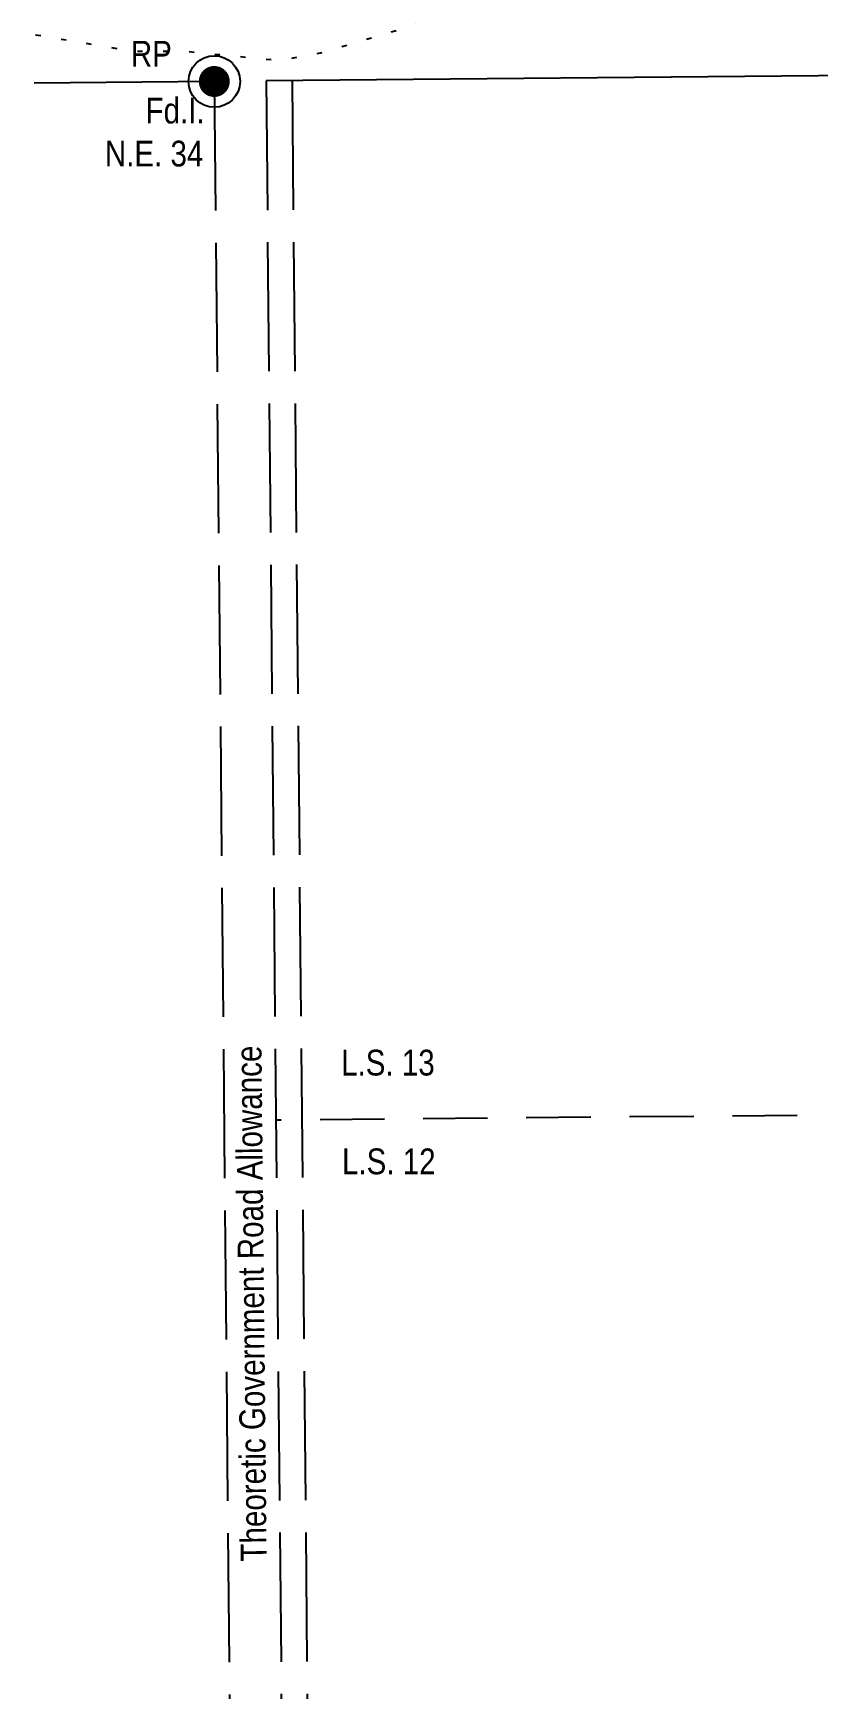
# Model space of a CAD drawing. Extents: x 538089 to 546766, y 6046620 to 6052605.
# Drawn here: x 543865 to 544169, y 6048619 to 6049261 of the extents above; entities that cross this region are included whole.
import ezdxf

# ---------------------------------------------------------------- set-up
doc = ezdxf.new("R2010")
doc.units = 0
doc.header["$LTSCALE"] = 5
for name, pattern in [('foc-LSD', [8, 5, -3]), ('foc-UNSURVEYED', [12.5, 10, -2.5]), ('foc-WHEELTRACKS', [2, 0.4, -1.6])]:
    doc.linetypes.add(name, pattern=pattern)
for name, color, linetype in [('35', 37, 'Continuous'), ('L-MON', 1, 'Continuous'), ('L-ROAD-T', 7, 'Continuous'), ('L-SEC', 7, 'Continuous'), ('L-SECTION-LSD', 7, 'foc-LSD'), ('L-USEC', 7, 'foc-UNSURVEYED'), ('T-WATER-P3', 160, 'foc-WHEELTRACKS')]:
    doc.layers.add(name, color=color, linetype=linetype)
doc.styles.add('100L', font='ARIALN.TTF', dxfattribs={"height": 11})
doc.styles.add('80', font='ARIALN.TTF', dxfattribs={"height": 10})
doc.styles.add('80L', font='ARIALN.TTF', dxfattribs={"height": 10})

# ---------------------------------------------------------------- blocks, each defined once
blk = doc.blocks.new('fdia')
at = {"color": 255, "const_width": 1}
blk.add_lwpolyline([(-0.5, 0, 1), (0.5, 0, 1)], format="xyb", close=True, dxfattribs=at)
blk = doc.blocks.new('Fdiaa')
blk.add_blockref('fdia', (0, 0))
blk = doc.blocks.new('fdib')
at = {"color": 1, "const_width": 1.6}
blk.add_lwpolyline([(-0.4, 0, 1), (0.4, 0, 1)], format="xyb", close=True, dxfattribs=at)
at = {"color": 1}
blk.add_circle((0, 0), 0.8, dxfattribs=at)
blk = doc.blocks.new('Fdibb')
blk.add_blockref('fdib', (0, 0))
blk = doc.blocks.new('fdicc')
for name in ['Fdibb', 'Fdiaa']:
    blk.add_blockref(name, (0, 0))
blk = doc.blocks.new('FDI')
blk.add_blockref('fdicc', (0, 0))
blk = doc.blocks.new('RP')
at = {"layer": '35', "color": 3}
blk.add_circle((0, 0), 10, dxfattribs=at)
at = {"layer": '35', "color": 3, "style": '80'}
blk.add_attdef('RP_001', (-32.36, 5.75), '', height=10, dxfattribs=at)

msp = doc.modelspace()

# ---------------------------------------------------------------- linework, layer by layer
at = {"layer": 'L-SEC'}
msp.add_line((544758.901, 6049249.908), (543955.039, 6049242.477), dxfattribs=at)
msp.add_lwpolyline([(543934.93, 6049242.288), (543934.93, 6049242.288), (543865.091, 6049241.665)], dxfattribs=at)
at = {"layer": 'L-USEC'}
for p, q in [((543934.93, 6049242.288), (543942.509, 6048437.595)), ((543955.039, 6049242.477), (543962.617, 6048437.784)), ((543965.093, 6049242.572), (543972.672, 6048437.879))]:
    msp.add_line(p, q, dxfattribs=at)
at = {"layer": 'T-WATER-P3', "flags": 128}
msp.add_lwpolyline([(544454.285, 6049681.998), (544445.824, 6049653.709), (544438.652, 6049640.365), (544412.566, 6049607.446), (544389.511, 6049572.172), (544362.019, 6049540.046), (544345.242, 6049517.722), (544312.863, 6049488.015), (544284.007, 6049457.045), (544247.592, 6049431.038), (544215.131, 6049403.669), (544202.944, 6049396.404), (544130.705, 6049369.29), (544117.744, 6049361.875), (544097.189, 6049342.727), (544061.887, 6049314.175), (544031.778, 6049281.238), (544021.434, 6049271.214), (544010.164, 6049263.316), (543977.222, 6049253.538), (543960.21, 6049250.307), (543924.163, 6049253.873), (543903.674, 6049253.889), (543864.681, 6049260.421)], dxfattribs=at)

# ---------------------------------------------------------------- block references
at = {"layer": '35', "color": 6, "xscale": 0.99947887, "yscale": 0.99947887, "zscale": 0.99947887}
msp.add_blockref('RP', (543934.93, 6049242.288), dxfattribs=at).add_auto_attribs({'RP_001': 'RP'})
at = {"layer": 'L-MON', "xscale": 4.999999999999984, "yscale": 4.999999999999984, "zscale": 4.999999999999984}
msp.add_blockref('FDI', (543934.93, 6049242.288), dxfattribs=at)

# ---------------------------------------------------------------- texts
at = {"layer": 'L-MON', "insert": (543891.55, 6049236.004), "char_height": 9.98954, "attachment_point": 1, "style": '80L'}
msp.add_mtext_dynamic_manual_height_columns('\\pi16.76;Fd.I.\\P\\pi0.97132;N.E. 34', width=37.72002, gutter_width=49.974, heights=[0], dxfattribs=at)
at = {"layer": 'L-SECTION-LSD', "char_height": 9.99466, "attachment_point": 1, "style": '100L', "bg_fill": 3, "box_fill_scale": 1.5, "bg_fill_color": 256, "bg_fill_transparency": 0}
for s, width, insert in [('\\pi1.9074;L.S. 13', 36.83422, (543982.205, 6048867.125)), ('\\pi2.2463;L.S. 12', 37.11172, (543982.205, 6048828.861))]:
    msp.add_mtext_dynamic_manual_height_columns(s, width=width, gutter_width=55, heights=[0], dxfattribs=dict(at, insert=insert))

# ---------------------------------------------------------------- next in the draw order: texts
at = {"layer": 'L-ROAD-T', "insert": (543944.214, 6048768.697), "char_height": 10, "width": 200.63581, "attachment_point": 2, "rotation": 90.576389, "style": '80L', "bg_fill": 3, "box_fill_scale": 1.15, "bg_fill_color": 256, "bg_fill_true_color": 256, "bg_fill_transparency": 0}
msp.add_mtext('Theoretic Government Road Allowance', dxfattribs=at)

# ---------------------------------------------------------------- next in the draw order: linework, layer by layer
at = {"layer": 'L-SECTION-LSD', "flags": 128}
msp.add_lwpolyline([(544360.91, 6048843.444), (543958.727, 6048839.855)], dxfattribs=at)

doc.saveas('drawing.dxf')
